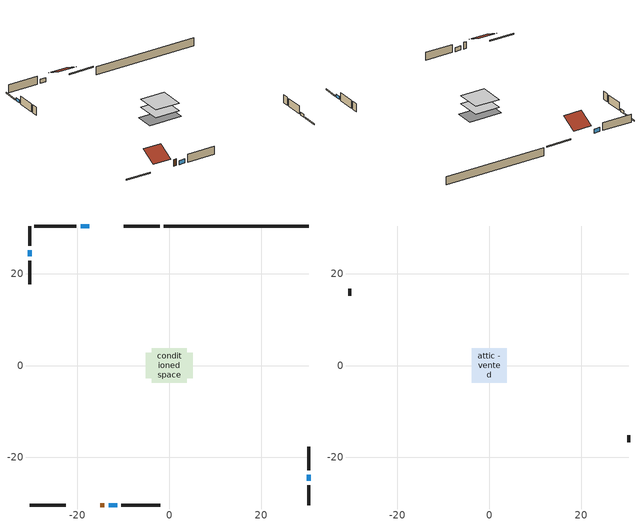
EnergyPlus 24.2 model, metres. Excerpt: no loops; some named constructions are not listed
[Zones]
conditioned space
 floor adiabatic (AdiabaticFloorConstruction): -3.78,-3.78 -3.78,3.78 3.78,3.78 3.78,-3.78 z0.3
 floor foundation (Slab1 construction): -5.06,-2.82 -5.06,2.82 5.06,2.82 5.06,-2.82 z-2.13
 wall outside (RimJoist1 construction): -2.12,30.33 -9.92,30.33 z0.3:0.61
 wall outside (RimJoist2 construction): 30.33,-30.33 30.33,-26 z0.3:0.61
 wall outside (RimJoist3 construction): -30.33,-30.33 -22.53,-30.33 z0.3:0.61
 wall outside (RimJoist4 construction): -30.33,30.33 -30.33,26 z0.3:0.61
 wall outside (AdiabaticWallConstruction 1): -15.02,-30.33 -14.11,-30.33 z0.3:2.34
 wall outside (AdiabaticWallConstruction): -17.42,30.33 -19.25,30.33 / -13.18,-30.33 -11.36,-30.33 z0.3:1.52; 30.33,-25.07 30.33,-23.72 / -30.33,25.07 -30.33,23.72 z0.3:1.22
 wall outside (Wall1 construction): -20.18,30.33 -29.4,30.33 z0.3:2.74
 wall outside (Wall2 construction): 30.33,-22.79 30.33,-17.67 z0.3:2.74
 wall outside (Wall3 construction): -10.43,-30.33 -1.97,-30.33 z0.3:2.74
 wall outside (Wall4 construction): -30.33,22.79 -30.33,17.67 z0.3:2.74
 wall foundation (FoundationWall1 construction): 30.33,30.33 -1.19,30.33 z-2.13:0.3
 window (WindowConstruction): -17.42,30.33 -19.25,30.33 z0.3:1.52
 window (WindowConstruction 1): 30.33,-25.07 30.33,-23.72 z0.3:1.22
 window (WindowConstruction 2): -13.18,-30.33 -11.36,-30.33 z0.3:1.52
 window (WindowConstruction 3): -30.33,25.07 -30.33,23.72 z0.3:1.22
 door (Door): -15.02,-30.33 -14.11,-30.33 z0.3:2.34
 ceiling adiabatic (AdiabaticFloorConstruction): 3.78,-3.78 3.78,3.78 -3.78,3.78 -3.78,-3.78 z0.3
attic - vented
 floor to conditioned space (Floor1 construction Reversed): -3.78,-3.78 -3.78,3.78 3.78,3.78 3.78,-3.78 z2.74
 wall outside (Wall5 construction): 30.33,-16.74 30.33,-15.11 z0.3:2.74
 wall outside (Wall6 construction): -30.33,16.74 -30.33,15.11 z0.3:2.74
 roof outside (Roof1 construction): -16.5,30.33,2.74 -16.5,25.28,5.27 -10.85,25.28,5.27 -10.85,30.33,2.74
 roof outside (Roof2 construction): -15.95,-30.33,2.74 -15.95,-25.28,5.27 -21.6,-25.28,5.27 -21.6,-30.33,2.74
[Material] Roughness=Rough; Thermal Absorptance=0.9
Name | Thickness {m} | Conductivity {W/m-K} | Density {kg/m3} | Specific Heat {J/kg-K} | Solar Absorptance | Visible Absorptance
ceiling loosefill ins | 0.0846667 | 0.0480833 | 16.02 | 1046.75 | 0.7 | 0.7
ceiling stud and cavity | 0.1397 | 0.0920385 | 65.682 | 1177.47 | 0.7 | 0.7
gypsum board | 0.0127 | 0.160291 | 801 | 837.4 | 0.6 | 0.6
[Construction]
Floor1 construction: ceiling loosefill ins, ceiling stud and cavity, gypsum board
[EnergyManagementSystem:OutputVariable] Update Frequency=ZoneTimestep
Name | EMS Variable | Type of Data in Variable | EMS Program or Subroutine | Units
loads_htg_natvent_annual_outvar; loads_htg_natvent_timeseries_outvar | loads_htg_natvent | Summed | component_loads_program | J
loads_htg_mechvent_annual_outvar; loads_htg_mechvent_timeseries_outvar | loads_htg_mechvent | Summed | component_loads_program | J
loads_htg_whf_annual_outvar; loads_htg_whf_timeseries_outvar | loads_htg_whf | Summed | component_loads_program | J
loads_htg_ducts_annual_outvar; loads_htg_ducts_timeseries_outvar | loads_htg_ducts | Summed | component_loads_program | J
loads_htg_intgains_annual_outvar; loads_htg_intgains_timeseries_outvar | loads_htg_intgains | Summed | component_loads_program | J
loads_htg_lighting_annual_outvar; loads_htg_lighting_timeseries_outvar | loads_htg_lighting | Summed | component_loads_program | J
loads_clg_roofs_annual_outvar; loads_clg_roofs_timeseries_outvar | loads_clg_roofs | Summed | component_loads_program | J
loads_clg_ceilings_annual_outvar; loads_clg_ceilings_timeseries_outvar | loads_clg_ceilings | Summed | component_loads_program | J
loads_clg_walls_annual_outvar; loads_clg_walls_timeseries_outvar | loads_clg_walls | Summed | component_loads_program | J
loads_clg_rim_joists_annual_outvar; loads_clg_rim_joists_timeseries_outvar | loads_clg_rim_joists | Summed | component_loads_program | J
loads_clg_foundation_walls_annual_outvar; loads_clg_foundation_walls_timeseries_outvar | loads_clg_foundation_walls | Summed | component_loads_program | J
loads_clg_doors_annual_outvar; loads_clg_doors_timeseries_outvar | loads_clg_doors | Summed | component_loads_program | J
loads_clg_windows_conduction_annual_outvar; loads_clg_windows_conduction_timeseries_outvar | loads_clg_windows_conduction | Summed | component_loads_program | J
loads_clg_windows_solar_annual_outvar; loads_clg_windows_solar_timeseries_outvar | loads_clg_windows_solar | Summed | component_loads_program | J
loads_clg_skylights_conduction_annual_outvar; loads_clg_skylights_conduction_timeseries_outvar | loads_clg_skylights_conduction | Summed | component_loads_program | J
loads_clg_skylights_solar_annual_outvar; loads_clg_skylights_solar_timeseries_outvar | loads_clg_skylights_solar | Summed | component_loads_program | J
loads_clg_floors_annual_outvar; loads_clg_floors_timeseries_outvar | loads_clg_floors | Summed | component_loads_program | J
loads_clg_slabs_annual_outvar; loads_clg_slabs_timeseries_outvar | loads_clg_slabs | Summed | component_loads_program | J
loads_clg_internal_mass_annual_outvar; loads_clg_internal_mass_timeseries_outvar | loads_clg_internal_mass | Summed | component_loads_program | J
loads_clg_infil_annual_outvar; loads_clg_infil_timeseries_outvar | loads_clg_infil | Summed | component_loads_program | J
loads_clg_natvent_annual_outvar; loads_clg_natvent_timeseries_outvar | loads_clg_natvent | Summed | component_loads_program | J
loads_clg_mechvent_annual_outvar; loads_clg_mechvent_timeseries_outvar | loads_clg_mechvent | Summed | component_loads_program | J
loads_clg_whf_annual_outvar; loads_clg_whf_timeseries_outvar | loads_clg_whf | Summed | component_loads_program | J
loads_clg_ducts_annual_outvar; loads_clg_ducts_timeseries_outvar | loads_clg_ducts | Summed | component_loads_program | J
loads_clg_intgains_annual_outvar; loads_clg_intgains_timeseries_outvar | loads_clg_intgains | Summed | component_loads_program | J
loads_clg_lighting_annual_outvar; loads_clg_lighting_timeseries_outvar | loads_clg_lighting | Summed | component_loads_program | J
loads_htg_tot_annual_outvar; loads_htg_tot_timeseries_outvar | loads_htg_tot | Summed | total_loads_program | J
loads_clg_tot_annual_outvar; loads_clg_tot_timeseries_outvar | loads_clg_tot | Summed | total_loads_program | J
total_infil_flow_rate_timeseries_outvar | total_infil_flow_rate | Averaged | total_airflows_program | m^3/s
total_mechvent_flow_rate_timeseries_outvar | total_mechvent_flow_rate | Averaged | total_airflows_program | m^3/s
total_natvent_flow_rate_timeseries_outvar | total_natvent_flow_rate | Averaged | total_airflows_program | m^3/s
total_whf_flow_rate_timeseries_outvar | total_whf_flow_rate | Averaged | total_airflows_program | m^3/s
[Schedule:Day:Interval]
cooling season schedule day; cooling season schedule day 2; cooling season schedule default day; natural vent schedule default day: No, 24:00, 0
cooling season schedule day 1; natural vent schedule day: No, 24:00, 1
[Schedule:Week:Daily]
cooling season schedule Week Rule - Jan1-May26: cooling season schedule day, cooling season schedule day, cooling season schedule day, cooling season schedule day, cooling season schedule day, cooling season schedule day, cooling season schedule day, cooling season schedule default day, cooling season schedule default day, cooling season schedule default day, cooling season schedule default day, cooling season schedule default day
cooling season schedule Week Rule - May27-Jun2: cooling season schedule day, cooling season schedule day, cooling season schedule day, cooling season schedule day, cooling season schedule day, cooling season schedule day 1, cooling season schedule day 1, cooling season schedule default day, cooling season schedule default day, cooling season schedule default day, cooling season schedule default day, cooling season schedule default day
cooling season schedule Week Rule - Jun3-Sep29: cooling season schedule day 1, cooling season schedule day 1, cooling season schedule day 1, cooling season schedule day 1, cooling season schedule day 1, cooling season schedule day 1, cooling season schedule day 1, cooling season schedule default day, cooling season schedule default day, cooling season schedule default day, cooling season schedule default day, cooling season schedule default day
cooling season schedule Week Rule - Sep30-Oct6: cooling season schedule day 1, cooling season schedule day 2, cooling season schedule day 2, cooling season schedule day 2, cooling season schedule day 2, cooling season schedule day 2, cooling season schedule day 2, cooling season schedule default day, cooling season schedule default day, cooling season schedule default day, cooling season schedule default day, cooling season schedule default day
cooling season schedule Week Rule - Oct7-Dec31: cooling season schedule day 2, cooling season schedule day 2, cooling season schedule day 2, cooling season schedule day 2, cooling season schedule day 2, cooling season schedule day 2, cooling season schedule day 2, cooling season schedule default day, cooling season schedule default day, cooling season schedule default day, cooling season schedule default day, cooling season schedule default day
natural vent schedule Week Rule - Jan1-Jan6: natural vent schedule day, natural vent schedule day, natural vent schedule default day, natural vent schedule day, natural vent schedule default day, natural vent schedule day, natural vent schedule default day, natural vent schedule default day, natural vent schedule default day, natural vent schedule default day, natural vent schedule default day, natural vent schedule default day
natural vent schedule Week Rule - Jan7-Dec31: natural vent schedule default day, natural vent schedule day, natural vent schedule default day, natural vent schedule day, natural vent schedule default day, natural vent schedule day, natural vent schedule default day, natural vent schedule default day, natural vent schedule default day, natural vent schedule default day, natural vent schedule default day, natural vent schedule default day
[Schedule:Year]
cooling season schedule: cooling season schedule Week Rule - Jan1-May26, 1, 1, 5, 26, cooling season schedule Week Rule - May27-Jun2, 5, 27, 6, 2, cooling season schedule Week Rule - Jun3-Sep29, 6, 3, 9, 29, cooling season schedule Week Rule - Sep30-Oct6, 9, 30, 10, 6, cooling season schedule Week Rule - Oct7-Dec31, 10, 7, 12, 31
natural vent schedule: natural vent schedule Week Rule - Jan1-Jan6, 1, 1, 1, 6, natural vent schedule Week Rule - Jan7-Dec31, 1, 7, 12, 31
[Schedule:File]
hot_water_dishwasher: File=in.schedules.csv; Column Number=5; Rows to Skip at Top=1; Number of Hours of Data=8760; Column Separator=Comma; Interpolate to Timestep=Yes; Minutes per Item=15; Adjust Schedule for Daylight Savings=Yes
